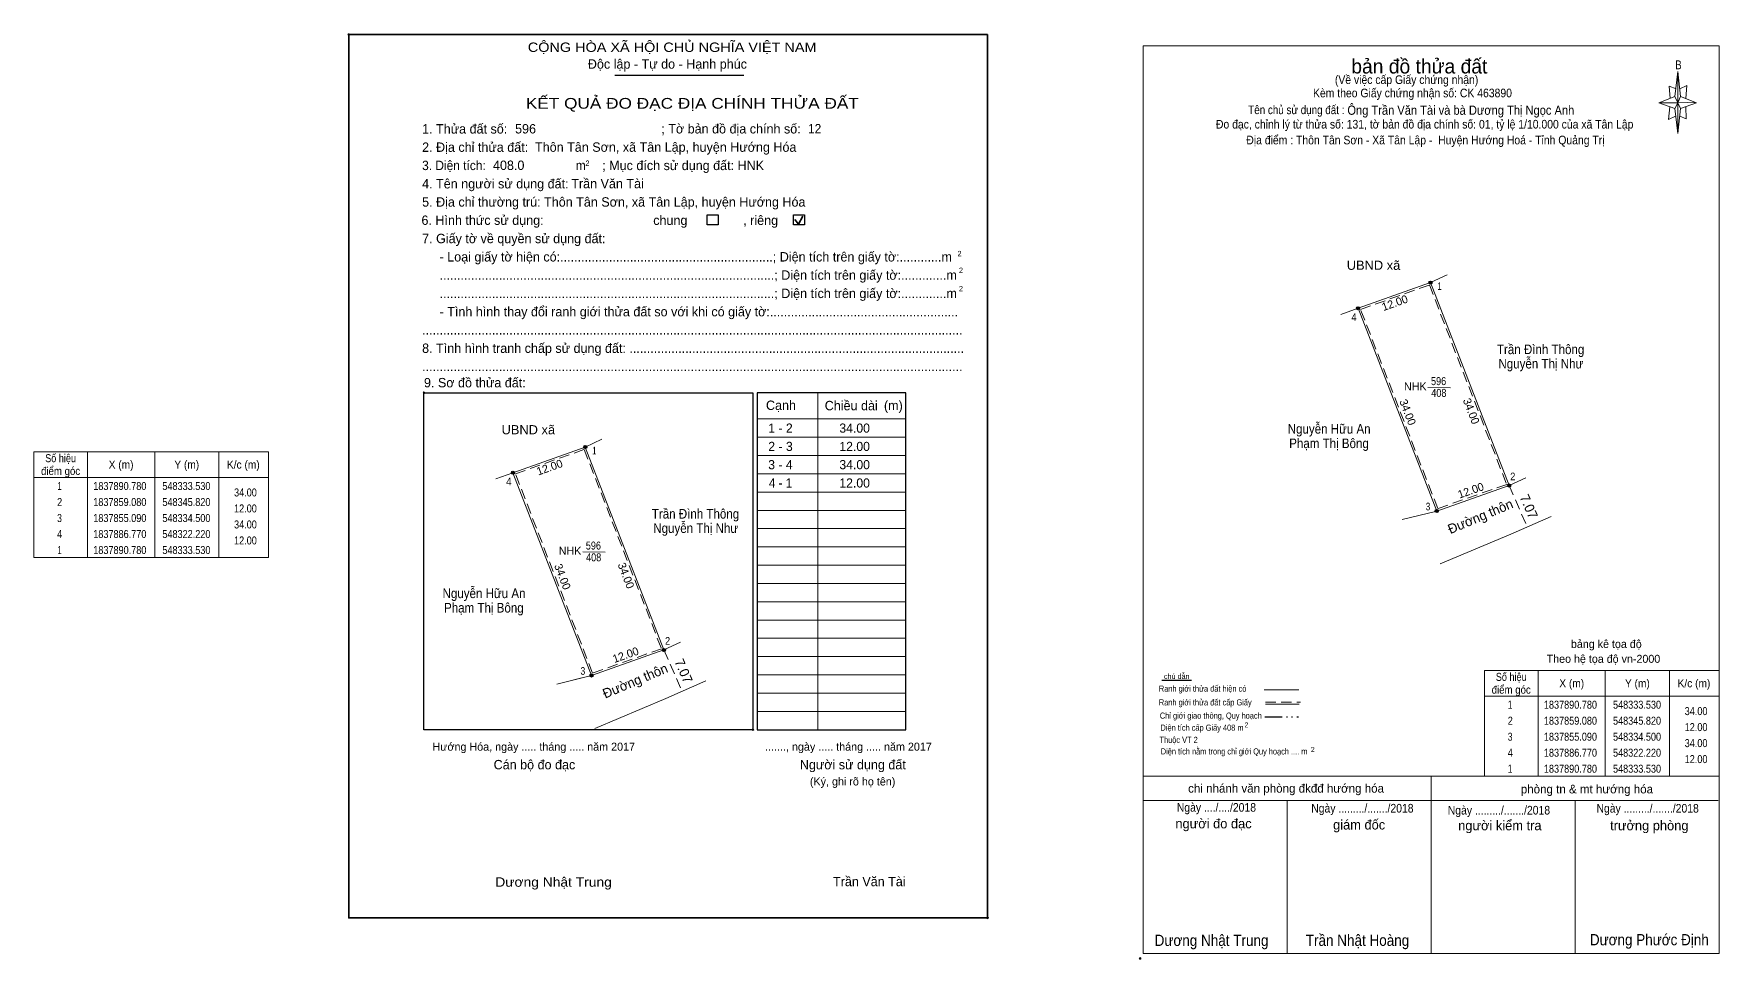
# Model space of a CAD drawing. Header units: metres. Extents: x 548247 to 548914, y 1837811 to 1837955.
# Drawn here: x 548247.4 to 548510.7, y 1837810.8 to 1837955.3 of the extents above; entities that cross this region are included whole.
import ezdxf
from ezdxf.enums import TextEntityAlignment as Align

# ---------------------------------------------------------------- set-up
doc = ezdxf.new("R2010")
doc.units = ezdxf.units.M
doc.header["$LTSCALE"] = 0.54
doc.header["$PDMODE"] = 32
doc.header["$PDSIZE"] = 0.27
doc.linetypes.add('DASH_DOUBLE_DOT', pattern=[9.2, 5, -1.2, 0.3, -1.2, 0.3, -1.2])
doc.linetypes.add('MEDIUM_DASHED', pattern=[4.5, 3, -1.5])
for name, color, linetype, lineweight in [('1', 7, 'Continuous', 13), ('10', 7, 'Continuous', 13), ('11', 7, 'Continuous', 25), ('2', 7, 'Continuous', 35), ('27', 7, 'Continuous', 13), ('4', 7, 'Continuous', 13), ('50', 7, 'Continuous', 25), ('63', 7, 'Continuous', 13), ('8', 7, 'Continuous', 13)]:
    doc.layers.add(name, color=color, linetype=linetype, lineweight=lineweight)
for name, color, linetype in [('12', 7, 'Continuous'), ('36', 7, 'Continuous'), ('48', 7, 'Continuous'), ('52', 7, 'Continuous'), ('6', 7, 'Continuous'), ('9', 7, 'Continuous')]:
    doc.layers.add(name, color=color, linetype=linetype)

msp = doc.modelspace()

# ---------------------------------------------------------------- hatches: boundary and pattern name
at = {"layer": '11'}
for points in [[(548333.7679, 1837890.78, 1), (548333.2921, 1837890.78, 1)], [(548322.4574, 1837886.7656, 1), (548321.9815, 1837886.7656, 1)], [(548346.0579, 1837859.08, 1), (548345.5821, 1837859.08, 1)], [(548334.7379, 1837855.09, 1), (548334.2621, 1837855.09, 1)], [(548334.7379, 1837855.09, 1), (548334.2621, 1837855.09, 1)]]:
    msp.add_hatch(color=256, dxfattribs=at).paths.add_polyline_path(points)
at = {"layer": '8'}
for points in [[(548465.7879, 1837916.47, 1), (548465.3121, 1837916.47, 1)], [(548454.4774, 1837912.4556, 1), (548454.0015, 1837912.4556, 1)], [(548478.0779, 1837884.77, 1), (548477.6021, 1837884.77, 1)], [(548466.7579, 1837880.78, 1), (548466.2821, 1837880.78, 1)], [(548466.7579, 1837880.78, 1), (548466.2821, 1837880.78, 1)]]:
    msp.add_hatch(color=256, dxfattribs=at).paths.add_polyline_path(points)

# ---------------------------------------------------------------- linework, layer by layer
at = {"layer": '1', "lineweight": 25}
for p, q in [((548338.12, 1837948.88), (548358.29, 1837948.88)), ((548383.62, 1837899.27), (548360.38, 1837899.27)), ((548383.62, 1837846.62), (548383.62, 1837899.27)), ((548360.38, 1837846.62), (548365.99, 1837846.62)), ((548365.99, 1837846.62), (548383.62, 1837846.62)), ((548383.62, 1837846.62), (548383.62, 1837847.13))]:
    msp.add_line(p, q, dxfattribs=at)
at = {"layer": '1', "lineweight": 35}
for p, q in [((548366.26, 1837926.33), (548366.83, 1837925.59)), ((548366.83, 1837925.59), (548367.52, 1837926.83))]:
    msp.add_line(p, q, dxfattribs=at)
at = {"layer": '1'}
for p, q in [((548369.83, 1837899.27), (548369.83, 1837846.62)), ((548360.38, 1837895.16), (548365.99, 1837895.16)), ((548365.99, 1837895.16), (548376.35, 1837895.16)), ((548376.35, 1837895.16), (548383.62, 1837895.16)), ((548360.38, 1837892.3), (548365.99, 1837892.3)), ((548365.99, 1837892.3), (548376.35, 1837892.3)), ((548376.35, 1837892.3), (548383.62, 1837892.3)), ((548360.38, 1837889.45), (548365.99, 1837889.45)), ((548365.99, 1837889.45), (548376.35, 1837889.45)), ((548376.35, 1837889.45), (548383.62, 1837889.45)), ((548360.38, 1837886.59), (548365.99, 1837886.59)), ((548365.99, 1837886.59), (548376.35, 1837886.59)), ((548376.35, 1837886.59), (548383.62, 1837886.59)), ((548360.38, 1837883.74), (548365.99, 1837883.74)), ((548365.99, 1837883.74), (548376.35, 1837883.74)), ((548376.35, 1837883.74), (548383.62, 1837883.74)), ((548360.38, 1837880.88), (548365.99, 1837880.88)), ((548365.99, 1837880.88), (548376.35, 1837880.88)), ((548376.35, 1837880.88), (548383.62, 1837880.88)), ((548360.38, 1837878.03), (548365.99, 1837878.03)), ((548365.99, 1837878.03), (548376.35, 1837878.03)), ((548376.35, 1837878.03), (548383.62, 1837878.03)), ((548360.38, 1837875.17), (548365.99, 1837875.17)), ((548365.99, 1837875.17), (548376.35, 1837875.17)), ((548376.35, 1837875.17), (548383.62, 1837875.17)), ((548360.38, 1837872.32), (548365.99, 1837872.32)), ((548365.99, 1837872.32), (548376.35, 1837872.32)), ((548376.35, 1837872.32), (548383.62, 1837872.32)), ((548360.38, 1837869.46), (548365.99, 1837869.46)), ((548365.99, 1837869.46), (548376.35, 1837869.46)), ((548376.35, 1837869.46), (548383.62, 1837869.46)), ((548360.38, 1837866.61), (548365.99, 1837866.61)), ((548365.99, 1837866.61), (548376.35, 1837866.61)), ((548376.35, 1837866.61), (548383.62, 1837866.61)), ((548360.38, 1837863.75), (548365.99, 1837863.75)), ((548365.99, 1837863.75), (548376.35, 1837863.75)), ((548376.35, 1837863.75), (548383.62, 1837863.75)), ((548360.38, 1837860.9), (548365.99, 1837860.9)), ((548365.99, 1837860.9), (548376.35, 1837860.9)), ((548376.35, 1837860.9), (548383.62, 1837860.9)), ((548360.38, 1837858.04), (548365.99, 1837858.04)), ((548365.99, 1837858.04), (548376.35, 1837858.04)), ((548376.35, 1837858.04), (548383.62, 1837858.04)), ((548360.38, 1837855.19), (548365.99, 1837855.19)), ((548365.99, 1837855.19), (548376.35, 1837855.19)), ((548376.35, 1837855.19), (548383.62, 1837855.19)), ((548360.38, 1837852.33), (548365.99, 1837852.33)), ((548365.99, 1837852.33), (548376.35, 1837852.33)), ((548376.35, 1837852.33), (548383.62, 1837852.33)), ((548360.38, 1837849.47), (548365.99, 1837849.47)), ((548365.99, 1837849.47), (548376.35, 1837849.47)), ((548376.35, 1837849.47), (548383.62, 1837849.47))]:
    msp.add_line(p, q, dxfattribs=at)
at = {"layer": '1', "lineweight": 25}
for points in [[(548315.1, 1837846.62), (548308.33, 1837846.62), (548308.33, 1837899.25), (548359.71, 1837899.25), (548359.71, 1837897.25)], [(548360.38, 1837899.27), (548360.38, 1837897.25), (548360.38, 1837846.62)], [(548359.71, 1837897.25), (548359.71, 1837846.62), (548315.1, 1837846.62)]]:
    msp.add_lwpolyline(points, dxfattribs=at)
at = {"layer": '1'}
msp.add_lwpolyline([(548333.53, 1837890.78), (548345.82, 1837859.08), (548334.5, 1837855.09), (548322.22, 1837886.77)], close=True, dxfattribs=at)
for p in [(548296.57, 1837955.21), (548308.33, 1837899.25), (548359.71, 1837846.62), (548396.35, 1837817.21)]:
    msp.add_point(p, dxfattribs=at)
at = {"layer": '10', "linetype": 'MEDIUM_DASHED'}
msp.add_line((548345.82, 1837859.08), (548348.65, 1837852.6), dxfattribs=at)
at = {"layer": '10'}
msp.add_line((548334.5, 1837855.09), (548329.08, 1837853.75), dxfattribs=at)
msp.add_lwpolyline([(548334.5, 1837855.09), (548322.22, 1837886.77), (548333.53, 1837890.78), (548345.82, 1837859.08)], close=True, dxfattribs=at)
at = {"layer": '10', "linetype": 'MEDIUM_DASHED'}
msp.add_lwpolyline([(548334.67, 1837855.47), (548322.61, 1837886.59), (548333.36, 1837890.4), (548345.43, 1837859.26)], close=True, dxfattribs=at)
at = {"layer": '10'}
msp.add_lwpolyline([(548335.04, 1837846.83), (548346.1, 1837851.48), (548352.38, 1837854.25)], dxfattribs=at)
at = {"layer": '11'}
for centre in [(548333.53, 1837890.78), (548322.2194, 1837886.7656), (548345.82, 1837859.08), (548334.5, 1837855.09), (548334.5, 1837855.09)]:
    msp.add_circle(centre, 0.2379, dxfattribs=at)
at = {"layer": '2'}
msp.add_lwpolyline([(548296.57, 1837955.21), (548396.35, 1837955.21), (548396.35, 1837817.21), (548296.57, 1837817.21)], close=True, dxfattribs=at)
at = {"layer": '27'}
for p, q in [((548333.53, 1837890.78), (548336.12, 1837891.99)), ((548322.22, 1837886.77), (548319.53, 1837885.81)), ((548345.82, 1837859.08), (548348.41, 1837860.29)), ((548334.5, 1837855.09), (548331.73, 1837854.4))]:
    msp.add_line(p, q, dxfattribs=at)
at = {"layer": '4'}
for p, q in [((548503.71, 1837945.54), (548504.21, 1837949.44)), ((548503.71, 1837943.64), (548501.21, 1837944.54)), ((548504.61, 1837943.64), (548504.21, 1837939.74)), ((548504.61, 1837945.54), (548507.11, 1837944.54)), ((548505.41, 1837943.94), (548505.51, 1837942.04)), ((548505.51, 1837942.04), (548504.51, 1837942.44)), ((548439.59, 1837852.83), (548444.97, 1837852.83)), ((548439.79, 1837850.59), (548445.06, 1837850.59)), ((548420.66, 1837839.37), (548510.66, 1837839.37)), ((548420.66, 1837839.37), (548510.66, 1837839.37)), ((548420.66, 1837839.37), (548510.66, 1837839.37)), ((548465.66, 1837811.67), (548465.66, 1837839.37)), ((548420.66, 1837835.57), (548510.46, 1837835.57)), ((548443.16, 1837811.67), (548443.16, 1837835.57)), ((548488.16, 1837811.67), (548488.16, 1837835.57)), ((548510.66, 1837811.67), (548420.66, 1837811.67))]:
    msp.add_line(p, q, dxfattribs=at)
at = {"layer": '4', "lineweight": 25}
msp.add_line((548428.21, 1837854.32), (548423.59, 1837854.32), dxfattribs=at)
at = {"layer": '4', "linetype": 'DASH_DOUBLE_DOT', "lineweight": 25}
msp.add_line((548439.69, 1837848.62), (548444.93, 1837848.62), dxfattribs=at)
at = {"layer": '4', "linetype": 'MEDIUM_DASHED'}
msp.add_line((548439.79, 1837850.91), (548445.23, 1837850.91), dxfattribs=at)
at = {"layer": '4'}
for points in [[(548420.66, 1837953.47), (548510.66, 1837953.47), (548510.66, 1837811.67), (548420.66, 1837811.67)], [(548504.21, 1837949.44), (548504.61, 1837945.54), (548504.21, 1837944.54)], [(548504.21, 1837944.54), (548501.21, 1837944.54), (548503.71, 1837945.54), (548504.61, 1837943.64), (548507.11, 1837944.54), (548504.21, 1837944.64)], [(548504.21, 1837944.54), (548504.21, 1837939.74), (548503.71, 1837943.64)]]:
    msp.add_lwpolyline(points, close=True, dxfattribs=at)
for points in [[(548503.91, 1837946.74), (548502.81, 1837947.14), (548503.01, 1837945.24)], [(548504.51, 1837946.74), (548505.61, 1837947.24), (548505.41, 1837945.24)], [(548504.21, 1837944.54), (548503.71, 1837945.54), (548501.21, 1837944.54)], [(548502.91, 1837943.94), (548502.71, 1837941.94), (548503.81, 1837942.44)], [(548504.21, 1837944.54), (548504.61, 1837943.64), (548507.11, 1837944.54)]]:
    msp.add_lwpolyline(points, dxfattribs=at)
msp.add_point((548420.19, 1837810.89), dxfattribs=at)
at = {"layer": '50'}
for points in [[(548352.55, 1837927.07), (548354.27, 1837927.07), (548354.27, 1837925.47), (548352.55, 1837925.47)], [(548366.04, 1837927.07), (548367.75, 1837927.07), (548367.75, 1837925.47), (548366.04, 1837925.47)]]:
    msp.add_lwpolyline(points, close=True, dxfattribs=at)
at = {"layer": '63'}
for p, q in [((548255.77, 1837890.03), (548255.77, 1837873.53)), ((548266.27, 1837890.03), (548266.27, 1837873.53)), ((548276.27, 1837890.03), (548276.27, 1837873.53)), ((548247.37, 1837886.03), (548284.07, 1837886.03)), ((548333.12, 1837874.41), (548336.63, 1837874.33)), ((548482.36, 1837855.87), (548482.36, 1837839.37)), ((548492.86, 1837855.87), (548492.86, 1837839.37)), ((548502.86, 1837855.87), (548502.86, 1837839.37)), ((548473.96, 1837851.87), (548510.66, 1837851.87))]:
    msp.add_line(p, q, dxfattribs=at)
for points in [[(548247.37, 1837890.03), (548284.07, 1837890.03), (548284.07, 1837873.53), (548247.37, 1837873.53)], [(548473.96, 1837855.87), (548510.66, 1837855.87), (548510.66, 1837839.37), (548473.96, 1837839.37)]]:
    msp.add_lwpolyline(points, close=True, dxfattribs=at)
at = {"layer": '8'}
for p, q in [((548465.55, 1837916.47), (548468.14, 1837917.68)), ((548454.24, 1837912.46), (548451.55, 1837911.5)), ((548465.14, 1837900.1), (548468.65, 1837900.02)), ((548477.84, 1837884.77), (548480.43, 1837885.98)), ((548466.52, 1837880.78), (548461.1, 1837879.44)), ((548466.52, 1837880.78), (548463.75, 1837880.09))]:
    msp.add_line(p, q, dxfattribs=at)
at = {"layer": '8', "linetype": 'MEDIUM_DASHED'}
msp.add_line((548477.84, 1837884.77), (548480.67, 1837878.29), dxfattribs=at)
at = {"layer": '8'}
for points in [[(548466.52, 1837880.78), (548454.24, 1837912.46), (548465.55, 1837916.47), (548477.84, 1837884.77)], [(548465.55, 1837916.47), (548477.84, 1837884.77), (548466.52, 1837880.78), (548454.24, 1837912.46)]]:
    msp.add_lwpolyline(points, close=True, dxfattribs=at)
at = {"layer": '8', "linetype": 'MEDIUM_DASHED'}
msp.add_lwpolyline([(548466.69, 1837881.16), (548454.63, 1837912.28), (548465.38, 1837916.09), (548477.45, 1837884.95)], close=True, dxfattribs=at)
at = {"layer": '8'}
msp.add_lwpolyline([(548467.06, 1837872.52), (548478.12, 1837877.17), (548484.4, 1837879.94)], dxfattribs=at)
at = {"layer": '8', "lineweight": 25}
for centre in [(548465.55, 1837916.47), (548454.2394, 1837912.4556), (548477.84, 1837884.77), (548466.52, 1837880.78), (548466.52, 1837880.78)]:
    msp.add_circle(centre, 0.2379, dxfattribs=at)

# ---------------------------------------------------------------- texts
at = {"layer": '1'}
for s, height, width, p in [('CỘNG HÒA XÃ HỘI CHỦ NGHĨA VIỆT NAM', 1.466, 1.15, (548324.55, 1837952.5)), ('3. Diện tích:', 1.466, 0.95, (548308.04, 1837934.04)), ('2', 0.8374, 0.9, (548333.55, 1837934.7)), ('m', 1.466, 0.95, (548332.04, 1837934.04)), ('2', 0.8374, 0.9, (548391.67, 1837920.58)), ('2', 0.8374, 0.9, (548391.89, 1837917.97)), ('2', 0.8374, 0.9, (548391.89, 1837915.11)), ('Dương Nhật Trung', 1.466, 1.1, (548319.47, 1837822.09))]:
    msp.add_text(s, height=height, dxfattribs=dict(at, width=width)).set_placement(p)
for s, height, p in [('Độc lập - Tự do - Hạnh phúc', 1.466, (548333.93, 1837949.88)), ('1. Thửa đất số:', 1.466, (548308.04, 1837939.75)), ('; Tờ bản đồ địa chính số:', 1.466, (548345.4, 1837939.76)), ('2. Địa chỉ thửa đất:', 1.466, (548308.04, 1837936.89)), ('; Mục đích sử dụng đất: HNK', 1.466, (548336.17, 1837934.04)), ('4. Tên người sử dụng đất:', 1.466, (548308.04, 1837931.18)), ('5. Địa chỉ thường trú: Thôn Tân Sơn, xã Tân Lập, huyện Hướng Hóa', 1.466, (548308.04, 1837928.33)), ('chung                , riêng', 1.466, (548344.14, 1837925.47)), ('7. Giấy tờ về quyền sử dụng đất:', 1.466, (548308.04, 1837922.62)), ('     - Loại giấy tờ hiện có:.............................................................; Diện tích trên giấy tờ:............m', 1.466, (548308.04, 1837919.76)), ('     ................................................................................................; Diện tích trên giấy tờ:.............m', 1.466, (548308.04, 1837916.91)), ('     ................................................................................................; Diện tích trên giấy tờ:.............m', 1.466, (548308.04, 1837914.05)), ('     - Tình hình thay đổi ranh giới thửa đất so với khi có giấy tờ:......................................................', 1.466, (548308.04, 1837911.19)), ('8. Tình hình tranh chấp sử dụng đất: ................................................................................................', 1.466, (548308.04, 1837905.48)), ('...........................................................................................................................................................', 1.466, (548308.04, 1837908.34)), ('...........................................................................................................................................................', 1.466, (548308.04, 1837902.63)), ('9. Sơ đồ thửa đất:', 1.466, (548308.33, 1837900.1)), ('Cạnh', 1.466, (548361.75, 1837896.57)), ('Chiều dài', 1.466, (548370.93, 1837896.52)), ('(m)', 1.466, (548380.18, 1837896.54)), ('Hướng Hóa, ngày ..... tháng ..... năm 2017', 1.256, (548309.66, 1837843.34)), ('......., ngày ..... tháng ..... năm 2017', 1.256, (548361.61, 1837843.34)), ('Cán bộ đo đạc', 1.466, (548319.21, 1837840.43)), ('Người sử dụng đất', 1.466, (548367.04, 1837840.43)), ('(Ký, ghi rõ họ tên)', 1.256, (548368.61, 1837837.91))]:
    msp.add_text(s, height=height, dxfattribs=at).set_placement(p)
for s, height, width, p in [('KẾT QUẢ ĐO ĐẠC ĐỊA CHÍNH THỬA ĐẤT', 1.675, 1.2, (548350.25, 1837943.63)), ('596', 1.25, 0.85, (548334.795, 1837874.76)), ('408', 1.25, 0.85, (548334.835, 1837872.92))]:
    msp.add_text(s, height=height, dxfattribs=dict(at, width=width)).set_placement(p, align=Align.CENTER)
msp.add_text('NHK', height=1.25, dxfattribs=at).set_placement((548331.155, 1837873.94), align=Align.CENTER)
at = {"layer": '10'}
for s, rotation, p in [('Đường thôn', 22.804, (548336.63, 1837851.47)), ('7.07', 293.571, (548347.42, 1837857.28))]:
    msp.add_text(s, height=1.5, rotation=rotation, dxfattribs=at).set_placement(p)
at = {"layer": '12', "width": 0.9}
msp.add_text('Ông Trần Văn Tài và bà Dương Thị Ngọc Anh', height=1.44, dxfattribs=at).set_placement((548452.57, 1837942.68))
at = {"layer": '36'}
for s, height, width, p in [('UBND xã', 1.428, 1.05, (548324.63, 1837892.77)), ('Trần Đình Thông', 1.5, 0.9, (548350.745, 1837879.6)), ('Nguyễn Thị Như', 1.5, 0.9, (548350.77, 1837877.36)), ('Nguyễn Hữu An', 1.5, 0.9, (548317.71, 1837867.18)), ('Phạm Thị Bông', 1.5, 0.9, (548317.685, 1837864.92))]:
    msp.add_text(s, height=height, dxfattribs=dict(at, width=width)).set_placement(p, align=Align.CENTER)
at = {"layer": '4'}
for s, height, p in [('bản đồ thửa đất', 2.25, (548463.805, 1837949.13)), ('bảng kê tọa độ', 1.25, (548493.015, 1837859.39)), ('Theo hệ tọa độ vn-2000', 1.25, (548492.565, 1837857.07)), ('chi nhánh văn phòng đkđđ hướng hóa', 1.35, (548442.99, 1837836.79)), ('phòng tn & mt hướng hóa', 1.35, (548489.985, 1837836.67)), ('người đo đạc', 1.5, (548431.655, 1837831.21)), ('giám đốc', 1.5, (548454.405, 1837831.03)), ('người kiểm tra', 1.5, (548476.385, 1837830.91)), ('trưởng phòng', 1.5, (548499.725, 1837830.91))]:
    msp.add_text(s, height=height, dxfattribs=at).set_placement(p, align=Align.CENTER)
for s, height, width, p in [('B', 1.378, 0.8, (548504.29, 1837949.79)), ('(Về việc cấp Giấy chứng nhận)', 1.35, 0.9, (548461.815, 1837947.49)), ('Kèm theo Giấy chứng nhận số: CK 463890', 1.35, 0.9, (548462.735, 1837945.41)), ('Tên chủ sử dụng đất :', 1.35, 0.85, (548444.595, 1837942.78)), ('Đo đạc, chỉnh lý từ thửa số: 131, tờ bản đồ địa chính số: 01, tỷ lệ 1/10.000 của xã Tân Lập', 1.35, 0.9, (548464.64, 1837940.53)), ('Địa điểm : Thôn Tân Sơn - Xã Tân Lập -  Huyện Hướng Hoá - Tỉnh Quảng Trị ', 1.35, 0.9, (548464.985, 1837938.06)), ('chú dẫn', 0.7999, 1.05, (548425.91, 1837854.56)), ('Ranh giới thửa đất cấp Giấy', 0.96, 0.9, (548430.37, 1837850.41)), ('Ranh giới thửa đất hiện có ', 0.96, 0.9, (548430.115, 1837852.56)), ('Chỉ giới giao thông, Quy hoạch', 0.96, 0.9, (548431.23, 1837848.34)), ('Diện tích cấp Giấy 408 m', 0.96, 0.9, (548429.86, 1837846.46)), ('2', 0.8, 0.8, (548436.8, 1837846.97)), ('Thuộc VT 2', 0.96, 0.9, (548426.205, 1837844.55)), ('Diện tích nằm trong chỉ giới Quy hoạch .... m', 0.96, 0.9, (548434.875, 1837842.75)), ('2', 0.8, 0.8, (548447.16, 1837843.13)), ('Ngày ..../..../2018', 1.35, 0.9, (548432.11, 1837833.81)), ('Ngày ........./......./2018', 1.35, 0.9, (548454.91, 1837833.68)), ('Ngày ........./......./2018', 1.35, 0.9, (548476.24, 1837833.37)), ('Ngày ........./......./2018', 1.35, 0.9, (548499.47, 1837833.67)), ('Dương Nhật Trung', 1.75, 0.9, (548431.355, 1837812.84)), ('Trần Nhật Hoàng', 1.75, 0.9, (548454.15, 1837812.85)), ('Dương Phước Định', 1.75, 0.9, (548499.735, 1837812.94))]:
    msp.add_text(s, height=height, dxfattribs=dict(at, width=width)).set_placement(p, align=Align.CENTER)
at = {"layer": '48'}
msp.add_text('6. Hình thức sử dụng:', height=1.466, dxfattribs=at).set_placement((548307.94, 1837925.48))
at = {"layer": '52'}
for s, p in [('1 - 2', (548364.015, 1837893.02)), ('34.00', (548375.6, 1837893.02)), ('2 - 3', (548364.02, 1837890.16)), ('12.00', (548375.6, 1837890.16)), ('3 - 4', (548364.01, 1837887.31)), ('34.00', (548375.605, 1837887.31)), ('12.00', (548375.6, 1837884.45))]:
    msp.add_text(s, height=1.428, dxfattribs=at).set_placement(p, align=Align.CENTER)
at = {"layer": '52', "width": 0.95}
msp.add_text('4 - 1', height=1.428, dxfattribs=at).set_placement((548364.02, 1837884.45), align=Align.CENTER)
at = {"layer": '6'}
for s, p in [('596', (548322.56, 1837939.76)), ('Thôn Tân Sơn, xã Tân Lập, huyện Hướng Hóa', (548325.68, 1837936.9)), ('408.0', (548319.11, 1837934.06)), ('Trần Văn Tài', (548331.34, 1837931.2)), ('Trần Văn Tài', (548372.23, 1837822.17))]:
    msp.add_text(s, height=1.466, dxfattribs=at).set_placement(p)
at = {"layer": '6', "width": 0.95}
msp.add_text('12', height=1.466, dxfattribs=at).set_placement((548368.32, 1837939.78))
at = {"layer": '63'}
for s, width, p in [('Số hiệu', 0.85, (548251.57, 1837888.41)), ('X (m)', 0.95, (548261.02, 1837887.41)), ('Y (m)', 0.95, (548271.275, 1837887.41)), ('K/c (m)', 0.95, (548280.115, 1837887.41)), ('điểm góc', 0.9, (548251.57, 1837886.41)), ('1837890.780', 0.85, (548260.82, 1837884.06)), ('548333.530', 0.85, (548271.22, 1837884.06)), (' 2', 0.85, (548251.225, 1837881.56)), (' 1', 0.75, (548251.22, 1837884.06)), ('1837859.080', 0.85, (548260.82, 1837881.56)), ('548345.820', 0.85, (548271.22, 1837881.56)), (' 3', 0.8, (548251.215, 1837879.06)), ('1837855.090', 0.85, (548260.82, 1837879.06)), ('548334.500', 0.85, (548271.22, 1837879.06)), (' 4', 0.85, (548251.22, 1837876.56)), ('1837886.770', 0.85, (548260.82, 1837876.56)), ('548322.220', 0.85, (548271.22, 1837876.56)), (' 1', 0.75, (548251.22, 1837874.06)), ('1837890.780', 0.85, (548260.82, 1837874.06)), ('548333.530', 0.85, (548271.22, 1837874.06)), ('Số hiệu', 0.85, (548478.16, 1837854.25)), ('X (m)', 0.95, (548487.61, 1837853.25)), ('Y (m)', 0.95, (548497.865, 1837853.25)), ('K/c (m)', 0.95, (548506.705, 1837853.25)), ('điểm góc', 0.9, (548478.16, 1837852.25)), (' 1', 0.75, (548477.81, 1837849.9)), ('1837890.780', 0.85, (548487.41, 1837849.9)), ('548333.530', 0.85, (548497.81, 1837849.9)), (' 2', 0.85, (548477.815, 1837847.4)), ('1837859.080', 0.85, (548487.41, 1837847.4)), ('548345.820', 0.85, (548497.81, 1837847.4)), (' 3', 0.8, (548477.805, 1837844.9)), ('1837855.090', 0.85, (548487.41, 1837844.9)), ('548334.500', 0.85, (548497.81, 1837844.9)), (' 4', 0.85, (548477.81, 1837842.4)), ('1837886.770', 0.85, (548487.41, 1837842.4)), ('548322.220', 0.85, (548497.81, 1837842.4)), (' 1', 0.75, (548477.81, 1837839.9)), ('1837890.780', 0.85, (548487.41, 1837839.9)), ('548333.530', 0.85, (548497.81, 1837839.9))]:
    msp.add_text(s, height=1.25, dxfattribs=dict(at, width=width)).set_placement(p, align=Align.CENTER)
for s, rotation, p in [('12.00', 19.522, (548328.1611, 1837887.0211)), ('34.00', 291.188, (548329.3939, 1837870.3009)), ('34.00', 291.191, (548339.314, 1837870.4709)), ('12.00', 19.416, (548340.0322, 1837857.7175))]:
    msp.add_text(s, height=1.25, rotation=rotation, dxfattribs=at).set_placement(p, align=Align.CENTER)
at = {"layer": '63', "width": 0.85}
for s, p in [('34.00', (548282.22, 1837883.06)), ('12.00', (548282.22, 1837880.56)), ('34.00', (548282.22, 1837878.06)), ('12.00', (548282.22, 1837875.56)), ('34.00', (548508.81, 1837848.9)), ('12.00', (548508.81, 1837846.4)), ('34.00', (548508.81, 1837843.9)), ('12.00', (548508.81, 1837841.4))]:
    msp.add_text(s, height=1.25, dxfattribs=at).set_placement(p, align=Align.RIGHT)
at = {"layer": '8'}
for s, height, width, p in [('UBND xã', 1.428, 1.05, (548456.65, 1837918.46)), ('1', 1.19, 0.75, (548466.955, 1837915.31)), ('4', 1.19, 0.9, (548453.6, 1837910.48)), ('Trần Đình Thông', 1.5, 0.9, (548482.755, 1837905.29)), ('Nguyễn Thị Như', 1.5, 0.9, (548482.785, 1837903.05)), ('596', 1.25, 0.85, (548466.815, 1837900.45)), ('408', 1.25, 0.85, (548466.855, 1837898.61)), ('Nguyễn Hữu An', 1.5, 0.9, (548449.72, 1837892.87)), ('Phạm Thị Bông', 1.5, 0.9, (548449.7, 1837890.61)), ('2', 1.19, 0.9, (548478.4, 1837885.59)), ('3', 1.19, 0.8, (548465.165, 1837880.89))]:
    msp.add_text(s, height=height, dxfattribs=dict(at, width=width)).set_placement(p, align=Align.CENTER)
for s, rotation, p in [('12.00', 19.522, (548460.1811, 1837912.7111)), ('34.00', 291.188, (548461.4139, 1837895.9909)), ('34.00', 291.191, (548471.334, 1837896.1609)), ('12.00', 19.416, (548472.0522, 1837883.4075))]:
    msp.add_text(s, height=1.25, rotation=rotation, dxfattribs=at).set_placement(p, align=Align.CENTER)
msp.add_text('NHK', height=1.25, dxfattribs=at).set_placement((548463.175, 1837899.63), align=Align.CENTER)
for s, rotation, p in [('7.07', 293.571, (548479.44, 1837882.97)), ('Đường thôn', 22.804, (548468.65, 1837877.16))]:
    msp.add_text(s, height=1.5, rotation=rotation, dxfattribs=at).set_placement(p)
at = {"layer": '9'}
for s, width, p in [('1', 0.75, (548334.945, 1837889.62)), ('4', 0.95, (548321.585, 1837884.79)), ('2', 0.9, (548346.385, 1837859.9)), ('3', 0.85, (548333.15, 1837855.2))]:
    msp.add_text(s, height=1.19, dxfattribs=dict(at, width=width)).set_placement(p, align=Align.CENTER)

doc.saveas('drawing.dxf')
